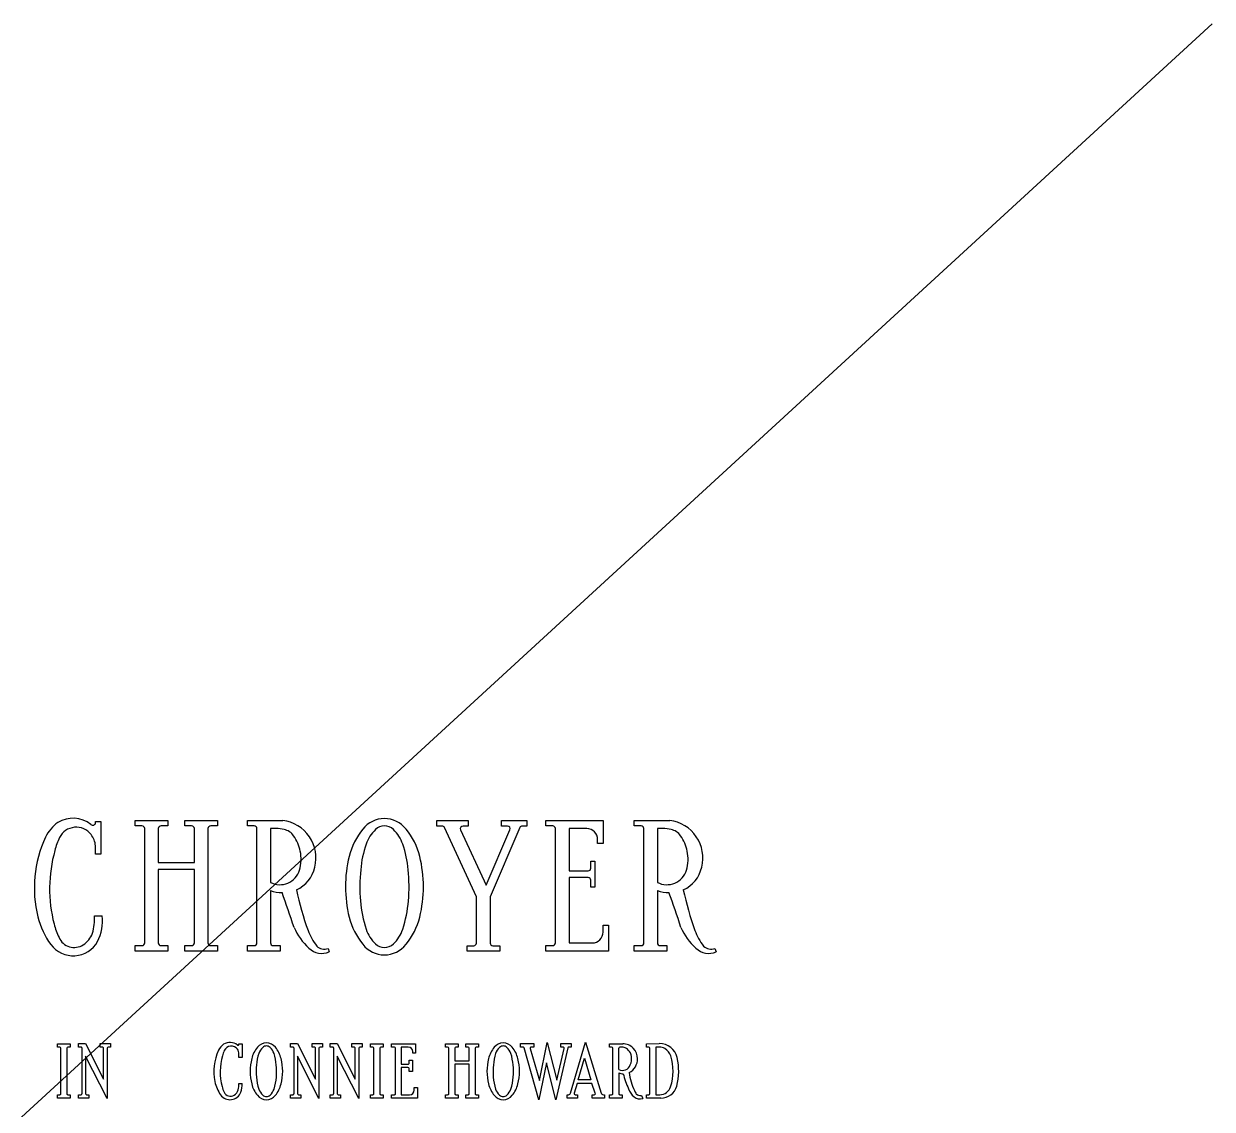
# Model space of a CAD drawing. Header units: metres. Extents: x -210 to 27, y -20 to 71.
# Drawn here: x -0.2 to 27.08, y 6.37 to 31.29 of the extents above; entities that cross this region are included whole.
import ezdxf

# ---------------------------------------------------------------- set-up
doc = ezdxf.new("R2010")
doc.units = ezdxf.units.M

msp = doc.modelspace()

# ---------------------------------------------------------------- linework, layer by layer
at = {"layer": 'MCD_Layer_0'}
for p, q in [((-25.743296, -17.223255), (27.084261, 31.29195)), ((1.4493, 12.9535), (1.4493, 12.9775)), ((1.4493, 12.9775), (1.5723, 12.9775)), ((1.5723, 12.9775), (1.5723, 12.2275)), ((2.36003, 13), (3.11003, 13)), ((2.36003, 12.874), (2.36003, 13)), ((2.51603, 12.874), (2.36003, 12.874)), ((2.98403, 12.874), (2.95403, 12.874)), ((3.11003, 12.874), (2.98403, 12.874)), ((3.11003, 13), (3.11003, 12.874)), ((3.50003, 12.874), (3.50003, 13)), ((3.50003, 13), (4.25003, 13)), ((3.65603, 12.874), (3.50003, 12.874)), ((4.12703, 12.874), (4.09403, 12.874)), ((4.25003, 12.874), (4.12703, 12.874)), ((4.25003, 13), (4.25003, 12.874)), ((4.936, 13), (5.749, 13)), ((4.936, 12.874), (4.936, 13)), ((5.092, 12.874), (4.936, 12.874)), ((9.287595, 12.871), (9.287595, 12.997)), ((9.287595, 12.997), (10.007595, 12.997)), ((9.404595, 12.871), (9.287595, 12.871)), ((10.193596, 11.248), (9.461595, 12.835)), ((10.007595, 12.871), (9.887595, 12.871)), ((10.007595, 12.997), (10.007595, 12.871)), ((11.186595, 12.835), (10.508595, 11.248)), ((10.772595, 12.997), (11.351595, 12.997)), ((10.772595, 12.871), (10.772595, 12.997)), ((10.904595, 12.871), (10.772595, 12.871)), ((11.351595, 12.871), (11.243595, 12.871)), ((11.351595, 12.997), (11.351595, 12.871)), ((11.788199, 13), (13.102199, 13)), ((11.788199, 12.874), (11.788199, 13)), ((11.944199, 12.874), (11.788199, 12.874)), ((13.102199, 13), (13.102199, 12.469)), ((13.818004, 13), (14.631004, 13)), ((13.818004, 12.874), (13.818004, 13)), ((13.974004, 12.874), (13.818004, 12.874)), ((2.57903, 10.189), (2.57903, 12.814)), ((2.89103, 12.814), (2.89103, 12.031)), ((3.71903, 12.031), (3.71903, 12.814)), ((4.03103, 12.814), (4.03103, 10.189)), ((5.155, 10.189), (5.155, 12.814)), ((5.467, 12.814), (5.467, 11.578)), ((5.593, 12.814), (5.467, 12.814)), ((9.830595, 12.784), (10.415595, 11.512)), ((10.415595, 11.512), (10.961595, 12.784)), ((12.007199, 10.189), (12.007199, 12.814)), ((12.319199, 12.814), (12.319199, 11.845)), ((12.727199, 12.814), (12.319199, 12.814)), ((12.976199, 12.469), (12.976199, 12.562)), ((14.037004, 10.189), (14.037004, 12.814)), ((14.349004, 12.814), (14.349004, 11.578)), ((14.475004, 12.814), (14.349004, 12.814)), ((1.4493, 12.2275), (1.4493, 12.4165)), ((13.102199, 12.469), (12.976199, 12.469)), ((1.5723, 12.2275), (1.4493, 12.2275)), ((2.89103, 12.031), (3.71903, 12.031)), ((12.820199, 12.064), (12.913199, 12.064)), ((12.820199, 11.905), (12.820199, 12.064)), ((12.913199, 12.064), (12.913199, 11.47)), ((2.89103, 11.875), (2.89103, 10.189)), ((3.71903, 11.875), (2.89103, 11.875)), ((3.71903, 10.189), (3.71903, 11.875)), ((12.319199, 11.845), (12.757199, 11.845)), ((12.319199, 11.689), (12.319199, 10.189)), ((12.757199, 11.689), (12.319199, 11.689)), ((12.820199, 11.47), (12.820199, 11.626)), ((12.913199, 11.47), (12.820199, 11.47)), ((5.467, 11.392), (5.467, 10.189)), ((10.193596, 10.183), (10.193596, 11.248)), ((10.508595, 11.248), (10.508595, 10.183)), ((14.349004, 11.392), (14.349004, 10.189)), ((1.4283, 10.8115), (1.6053, 10.8115)), ((13.102199, 10.594), (13.225199, 10.594)), ((13.102199, 10.438), (13.102199, 10.594)), ((13.225199, 10.594), (13.225199, 10)), ((2.36003, 10.126), (2.51603, 10.126)), ((2.36003, 10), (2.36003, 10.126)), ((2.95403, 10.126), (3.11003, 10.126)), ((3.11003, 10.126), (3.11003, 10)), ((3.50003, 10.126), (3.65603, 10.126)), ((3.50003, 10), (3.50003, 10.126)), ((4.09403, 10.126), (4.25003, 10.126)), ((4.25003, 10.126), (4.25003, 10)), ((4.936, 10.126), (5.092, 10.126)), ((4.936, 10), (4.936, 10.126)), ((5.53, 10.126), (5.686, 10.126)), ((5.686, 10.126), (5.686, 10)), ((9.977595, 10.123), (10.133595, 10.123)), ((9.977595, 10), (9.977595, 10.123)), ((10.568596, 10.123), (10.727595, 10.123)), ((10.727595, 10.123), (10.727595, 10)), ((11.788199, 10.126), (11.944199, 10.126)), ((11.788199, 10), (11.788199, 10.126)), ((12.319199, 10.189), (12.850199, 10.189)), ((13.818004, 10.126), (13.974004, 10.126)), ((13.818004, 10), (13.818004, 10.126)), ((14.412004, 10.126), (14.568004, 10.126)), ((14.568004, 10.126), (14.568004, 10)), ((3.11003, 10), (2.36003, 10)), ((4.25003, 10), (3.50003, 10)), ((5.686, 10), (4.936, 10)), ((6.787, 10.06), (6.814, 9.982)), ((10.727595, 10), (9.977595, 10)), ((13.225199, 10), (11.788199, 10)), ((14.568004, 10), (13.818004, 10)), ((15.669003, 10.06), (15.696004, 9.982)), ((0.576536, 7.875), (0.869036, 7.875)), ((0.576536, 7.796625), (0.576536, 7.875)), ((0.628661, 7.796625), (0.576536, 7.796625)), ((0.654911, 6.729375), (0.654911, 7.771625)), ((0.791286, 7.771625), (0.791286, 6.729375)), ((0.869036, 7.796625), (0.817536, 7.796625)), ((0.869036, 7.875), (0.869036, 7.796625)), ((1.062047, 7.877375), (1.219547, 7.877375)), ((1.062047, 7.797125), (1.062047, 7.877375)), ((1.114547, 7.797125), (1.062047, 7.797125)), ((1.140797, 6.730375), (1.140797, 7.770875)), ((1.219547, 7.877375), (1.635797, 7.057375)), ((1.557047, 7.877375), (1.792047, 7.877375)), ((1.557047, 7.797125), (1.557047, 7.877375)), ((1.609547, 7.797125), (1.557047, 7.797125)), ((1.635797, 7.057375), (1.635797, 7.770875)), ((1.713297, 7.770875), (1.713297, 6.614875)), ((1.792047, 7.797125), (1.739547, 7.797125)), ((1.792047, 7.877375), (1.792047, 7.797125)), ((4.739354, 7.863125), (4.739354, 7.873125)), ((4.739354, 7.873125), (4.816479, 7.873125)), ((4.739354, 7.560625), (4.739354, 7.639375)), ((4.816479, 7.873125), (4.816479, 7.560625)), ((5.92725, 7.877375), (6.08475, 7.877375)), ((5.92725, 7.797125), (5.92725, 7.877375)), ((5.97975, 7.797125), (5.92725, 7.797125)), ((6.006, 6.730375), (6.006, 7.770875)), ((6.08475, 7.877375), (6.501, 7.057375)), ((6.42225, 7.877375), (6.65725, 7.877375)), ((6.42225, 7.797125), (6.42225, 7.877375)), ((6.47475, 7.797125), (6.42225, 7.797125)), ((6.501, 7.057375), (6.501, 7.770875)), ((6.5785, 7.770875), (6.5785, 6.614875)), ((6.65725, 7.797125), (6.60475, 7.797125)), ((6.65725, 7.877375), (6.65725, 7.797125)), ((6.839047, 7.877375), (6.996547, 7.877375)), ((6.839047, 7.797125), (6.839047, 7.877375)), ((6.891547, 7.797125), (6.839047, 7.797125)), ((6.917797, 6.730375), (6.917797, 7.770875)), ((6.996547, 7.877375), (7.412797, 7.057375)), ((7.334047, 7.877375), (7.569047, 7.877375)), ((7.334047, 7.797125), (7.334047, 7.877375)), ((7.386547, 7.797125), (7.334047, 7.797125)), ((7.412797, 7.057375), (7.412797, 7.770875)), ((7.490297, 7.770875), (7.490297, 6.614875)), ((7.569047, 7.797125), (7.516547, 7.797125)), ((7.569047, 7.877375), (7.569047, 7.797125)), ((7.759939, 7.875), (8.052439, 7.875)), ((7.759939, 7.796625), (7.759939, 7.875)), ((7.812064, 7.796625), (7.759939, 7.796625)), ((7.838314, 6.729375), (7.838314, 7.771625)), ((7.974689, 7.771625), (7.974689, 6.729375)), ((8.052439, 7.796625), (8.000939, 7.796625)), ((8.052439, 7.875), (8.052439, 7.796625)), ((8.244631, 7.7975), (8.244631, 7.875)), ((8.244631, 7.875), (8.792131, 7.875)), ((8.309631, 7.7975), (8.244631, 7.7975)), ((8.335881, 6.729375), (8.335881, 7.7725)), ((8.629506, 7.7975), (8.465881, 7.7975)), ((8.465881, 7.7975), (8.465881, 7.404125)), ((8.733256, 7.65375), (8.733256, 7.6925)), ((8.792131, 7.65375), (8.733256, 7.65375)), ((8.792131, 7.875), (8.792131, 7.65375)), ((9.480467, 7.875), (9.772967, 7.875)), ((9.480467, 7.796625), (9.480467, 7.875)), ((9.532592, 7.796625), (9.480467, 7.796625)), ((9.558842, 6.729375), (9.558842, 7.771625)), ((9.695217, 7.771625), (9.695217, 7.484375)), ((9.772967, 7.796625), (9.721467, 7.796625)), ((9.772967, 7.875), (9.772967, 7.796625)), ((9.948842, 7.875), (10.241717, 7.875)), ((9.948842, 7.796625), (9.948842, 7.875)), ((10.001342, 7.796625), (9.948842, 7.796625)), ((10.027592, 7.484375), (10.027592, 7.771625)), ((10.163967, 7.771625), (10.163967, 6.729375)), ((10.241717, 7.796625), (10.190217, 7.796625)), ((10.241717, 7.875), (10.241717, 7.796625)), ((11.207253, 7.796875), (11.207253, 7.877375)), ((11.207253, 7.877375), (11.508003, 7.877375)), ((11.263003, 7.796875), (11.207253, 7.796875)), ((11.624253, 6.588625), (11.286753, 7.779375)), ((11.426753, 7.764375), (11.641753, 7.032375)), ((11.508003, 7.796875), (11.451753, 7.796875)), ((11.508003, 7.877375), (11.508003, 7.796875)), ((11.641753, 7.032375), (11.820503, 7.903625)), ((11.820503, 7.903625), (12.039253, 7.037375)), ((12.288003, 7.776875), (12.019253, 6.584875)), ((12.039253, 7.037375), (12.205502, 7.764375)), ((12.133003, 7.877375), (12.366753, 7.877375)), ((12.133003, 7.796875), (12.133003, 7.877375)), ((12.180503, 7.796875), (12.133003, 7.796875)), ((12.366753, 7.796875), (12.314253, 7.796875)), ((12.356153, 6.740625), (12.694903, 7.91125)), ((12.366753, 7.877375), (12.366753, 7.796875)), ((12.694903, 7.91125), (13.057403, 6.739375)), ((13.245523, 7.875), (13.550523, 7.87475)), ((13.245523, 7.796625), (13.245523, 7.875)), ((13.297648, 7.796625), (13.245523, 7.796625)), ((13.323898, 6.729375), (13.323898, 7.771625)), ((13.460273, 7.278875), (13.460273, 7.771625)), ((14.098777, 7.875), (14.391902, 7.87525)), ((14.098777, 7.796875), (14.098777, 7.875)), ((14.151277, 7.796875), (14.098777, 7.796875)), ((14.177527, 6.729375), (14.177527, 7.771875)), ((14.313027, 7.795375), (14.313027, 6.701625)), ((14.397152, 7.79525), (14.313027, 7.795375)), ((1.219547, 7.589875), (1.219547, 6.730375)), ((1.713297, 6.614875), (1.219547, 7.589875)), ((4.816479, 7.560625), (4.739354, 7.560625)), ((6.08475, 7.589875), (6.08475, 6.730375)), ((6.5785, 6.614875), (6.08475, 7.589875)), ((6.996547, 7.589875), (6.996547, 6.730375)), ((7.490297, 6.614875), (6.996547, 7.589875)), ((8.465881, 7.404125), (8.622256, 7.404125)), ((8.648506, 7.429125), (8.648506, 7.495375)), ((8.648506, 7.495375), (8.726631, 7.495375)), ((8.726631, 7.495375), (8.726631, 7.2375)), ((9.695217, 7.484375), (10.027592, 7.484375)), ((9.695217, 7.40625), (9.695217, 6.729375)), ((10.027592, 7.40625), (9.695217, 7.40625)), ((10.027592, 6.729375), (10.027592, 7.40625)), ((11.804253, 7.437375), (11.624253, 6.588625)), ((12.019253, 6.584875), (11.804253, 7.437375)), ((12.529903, 7.04125), (12.671153, 7.54)), ((12.671153, 7.54), (12.822403, 7.04125)), ((8.622256, 7.32875), (8.465881, 7.32875)), ((8.465881, 7.32875), (8.465881, 6.70375)), ((8.648506, 7.2375), (8.648506, 7.3025)), ((8.726631, 7.2375), (8.648506, 7.2375)), ((13.460273, 7.202), (13.460273, 6.729375)), ((4.739854, 6.957), (4.817479, 6.957)), ((8.764131, 6.8075), (8.764131, 6.8725)), ((8.764131, 6.8725), (8.843381, 6.8725)), ((8.843381, 6.8725), (8.843381, 6.625)), ((12.507403, 6.96375), (12.436153, 6.735625)), ((12.844903, 6.96375), (12.507403, 6.96375)), ((12.822403, 7.04125), (12.529903, 7.04125)), ((12.922403, 6.736875), (12.844903, 6.96375)), ((0.576536, 6.703125), (0.628661, 6.703125)), ((0.576536, 6.625), (0.576536, 6.703125)), ((0.869661, 6.625), (0.576536, 6.625)), ((0.817536, 6.703125), (0.869661, 6.703125)), ((0.869661, 6.703125), (0.869661, 6.625)), ((1.062047, 6.704125), (1.114547, 6.704125)), ((1.062047, 6.625), (1.062047, 6.704125)), ((1.296672, 6.625), (1.062047, 6.625)), ((1.244547, 6.704125), (1.296672, 6.704125)), ((1.296672, 6.704125), (1.296672, 6.625)), ((5.92725, 6.704125), (5.97975, 6.704125)), ((5.92725, 6.625), (5.92725, 6.704125)), ((6.161875, 6.625), (5.92725, 6.625)), ((6.10975, 6.704125), (6.161875, 6.704125)), ((6.161875, 6.704125), (6.161875, 6.625)), ((6.839047, 6.704125), (6.891547, 6.704125)), ((6.839047, 6.625), (6.839047, 6.704125)), ((7.073672, 6.625), (6.839047, 6.625)), ((7.021547, 6.704125), (7.073672, 6.704125)), ((7.073672, 6.704125), (7.073672, 6.625)), ((7.759939, 6.703125), (7.812064, 6.703125)), ((7.759939, 6.625), (7.759939, 6.703125)), ((8.053064, 6.625), (7.759939, 6.625)), ((8.000939, 6.703125), (8.053064, 6.703125)), ((8.053064, 6.703125), (8.053064, 6.625)), ((8.244631, 6.625), (8.244631, 6.703125)), ((8.244631, 6.703125), (8.309631, 6.703125)), ((8.843381, 6.625), (8.244631, 6.625)), ((8.465881, 6.70375), (8.659131, 6.70375)), ((9.480467, 6.703125), (9.532592, 6.703125)), ((9.480467, 6.625), (9.480467, 6.703125)), ((9.773592, 6.625), (9.480467, 6.625)), ((9.721467, 6.703125), (9.773592, 6.703125)), ((9.773592, 6.703125), (9.773592, 6.625)), ((9.949217, 6.703125), (10.001342, 6.703125)), ((9.949217, 6.625), (9.949217, 6.703125)), ((10.242342, 6.625), (9.949217, 6.625)), ((10.190217, 6.703125), (10.242342, 6.703125)), ((10.242342, 6.703125), (10.242342, 6.625)), ((12.274903, 6.703125), (12.306153, 6.703125)), ((12.274903, 6.625), (12.274903, 6.703125)), ((12.509903, 6.625), (12.274903, 6.625)), ((12.461153, 6.703125), (12.509903, 6.703125)), ((12.509903, 6.703125), (12.509903, 6.625)), ((12.847403, 6.625), (12.847403, 6.703125)), ((12.847403, 6.703125), (12.897403, 6.703125)), ((13.134903, 6.625), (12.847403, 6.625)), ((13.107403, 6.703125), (13.134903, 6.703125)), ((13.134903, 6.703125), (13.134903, 6.625)), ((13.245523, 6.703125), (13.297648, 6.703125)), ((13.245523, 6.625), (13.245523, 6.703125)), ((13.538648, 6.625), (13.245523, 6.625)), ((13.486523, 6.703125), (13.538648, 6.703125)), ((13.538648, 6.703125), (13.538648, 6.625)), ((13.979773, 6.68825), (14.014273, 6.6175)), ((14.098777, 6.625), (14.098777, 6.703125)), ((14.098777, 6.703125), (14.151277, 6.703125)), ((14.423777, 6.625), (14.098777, 6.625)), ((14.313027, 6.701625), (14.403402, 6.701625))]:
    msp.add_line(p, q, dxfattribs=at)
for centre, radius, start, end in [((1.151764, 12.189096), 0.951417, 126.540416, 153.379901), ((0.93108, 12.389691), 0.661395, 51.666626, 121.520443), ((1.006626, 12.414807), 0.430194, 37.635618, 153.419488), ((1.385728, 12.953973), 0.063574, 225.666916, 359.573218), ((2.51753, 12.8125), 0.061518, 1.397251, 91.39703), ((2.95253, 12.8125), 0.061519, 88.603081, 178.602679), ((3.65753, 12.8125), 0.061519, 1.397321, 91.396919), ((4.09253, 12.8125), 0.061518, 88.603019, 178.602822), ((5.0935, 12.8125), 0.061518, 1.397354, 91.397138), ((5.640243, 12.137834), 0.868998, 345.829766, 82.810443), ((8.087815, 12.407692), 0.637334, 90.513828, 141.779966), ((8.085099, 12.580001), 0.297014, 90.57854, 134.181543), ((8.076385, 12.407692), 0.637334, 38.220007, 89.486183), ((8.079101, 12.580002), 0.297013, 45.818386, 89.421495), ((9.405495, 12.809299), 0.061707, 24.613448, 90.835398), ((9.883634, 12.811423), 0.059708, 86.1955, 207.340959), ((10.908557, 12.811423), 0.059708, 332.658789, 93.804588), ((11.242696, 12.809299), 0.061707, 89.164762, 155.386554), ((11.945698, 12.8125), 0.061518, 1.39725, 91.39699), ((13.975504, 12.8125), 0.061518, 1.397354, 91.397138), ((14.522247, 12.137834), 0.868998, 345.829766, 82.810443), ((2.815469, 11.451525), 2.770587, 155.160215, 193.924557), ((2.000742, 11.951937), 1.526664, 154.578282, 166.493435), ((0.968606, 12.379073), 0.48215, 4.452, 38.239476), ((5.570683, 11.782112), 1.032129, 78.355845, 88.761018), ((5.711292, 12.455496), 0.344228, 33.6021, 78.656218), ((5.216177, 12.094634), 0.956688, 12.273202, 35.1927), ((8.840928, 11.779459), 1.617923, 140.801546, 165.849211), ((8.450232, 12.187773), 0.832847, 133.389854, 161.139767), ((7.713975, 12.187777), 0.832839, 18.860113, 46.610309), ((7.323272, 11.779458), 1.617923, 14.150814, 39.198481), ((12.719932, 12.557802), 0.256301, 0.938417, 88.375444), ((14.452686, 11.782112), 1.032129, 78.355845, 88.761018), ((14.593296, 12.455496), 0.344228, 33.6021, 78.656218), ((14.098181, 12.094634), 0.956688, 12.273202, 35.1927), ((3.637468, 11.432658), 3.241726, 164.325167, 194.450614), ((5.243685, 12.115917), 0.925405, 343.945861, 11.347607), ((9.904587, 11.675106), 2.374891, 160.777737, 175.324229), ((6.259548, 11.675091), 2.374956, 4.676006, 19.222094), ((14.125689, 12.115917), 0.925405, 343.945861, 11.347607), ((10.079127, 11.481887), 2.891333, 166.129923, 180.116654), ((6.085097, 11.48189), 2.891309, 359.883287, 13.870135), ((5.683948, 11.99308), 0.468357, 242.405497, 343.492358), ((5.755017, 12.086859), 0.745543, 294.230983, 347.469), ((11.659931, 11.467171), 4.14184, 174.436746, 184.364112), ((4.504274, 11.467173), 4.141835, 355.635854, 5.563231), ((12.758699, 11.9065), 0.061518, 268.6028, 358.60279), ((14.565952, 11.99308), 0.468357, 242.405497, 343.492358), ((14.637021, 12.086859), 0.745543, 294.230983, 347.469), ((10.121663, 11.478246), 2.933864, 180.043872, 193.768264), ((6.042562, 11.478243), 2.933839, 346.231677, 359.956187), ((12.753448, 11.62225), 0.066855, 3.2156, 86.784319), ((5.706728, 11.960508), 0.616986, 247.135856, 272.25456), ((-30.820949, -1.740121), 38.823179, 18.447323, 19.695315), ((13.21309, 12.957017), 7.318124, 192.228167, 199.809078), ((14.588732, 11.960508), 0.616986, 247.135856, 272.25456), ((-21.938945, -1.740121), 38.823179, 18.447323, 19.695315), ((22.095093, 12.957017), 7.318124, 192.228167, 199.809078), ((10.785054, 11.473108), 3.270755, 185.634128, 197.290245), ((5.379146, 11.473108), 3.270755, 342.709755, 354.365872), ((1.926875, 11.239561), 1.857115, 194.174437, 215.877159), ((-0.002686, 10.778499), 1.431367, 345.060759, 1.32112), ((0.491479, 10.709673), 1.118466, 334.064441, 5.223569), ((8.853284, 11.186687), 1.632647, 194.424047, 219.145938), ((7.310916, 11.186687), 1.632648, 320.854035, 345.575927), ((1.829815, 10.93699), 1.367875, 193.24022, 207.117034), ((0.896516, 10.5819), 0.513584, 301.81945, 340.386163), ((7.215655, 11.051301), 1.310216, 202.741737, 228.606192), ((7.54205, 10.911492), 1.289457, 199.691625, 218.068995), ((8.445487, 10.767177), 0.827373, 198.766608, 226.703827), ((7.713967, 10.770228), 0.832849, 313.389832, 341.139691), ((12.851266, 10.439937), 0.25094, 269.756209, 359.557646), ((16.097659, 11.051301), 1.310216, 202.741737, 228.606192), ((16.424054, 10.911492), 1.289457, 199.691625, 218.068995), ((0.936995, 10.538132), 0.644075, 216.924065, 330.451559), ((0.96037, 10.462633), 0.378673, 203.193024, 303.124579), ((2.51753, 10.1875), 0.061518, 268.602777, 1.397193), ((2.95253, 10.1875), 0.061518, 178.602875, 271.397115), ((3.65753, 10.1875), 0.061518, 268.602885, 1.397125), ((4.09253, 10.1875), 0.061518, 178.602736, 271.397172), ((5.0935, 10.1875), 0.061518, 268.602858, 1.397142), ((5.5285, 10.1875), 0.061518, 178.602855, 271.396982), ((6.699158, 10.28285), 0.239537, 224.017607, 291.513144), ((8.087517, 10.549702), 0.636725, 218.193854, 269.51252), ((8.0851, 10.378001), 0.297016, 225.818543, 269.421202), ((8.0791, 10.378), 0.297015, 270.578763, 314.181527), ((8.076386, 10.550307), 0.637333, 270.513726, 321.779917), ((10.132096, 10.1845), 0.061518, 271.39689, 358.60294), ((10.570094, 10.184499), 0.061517, 181.396469, 268.603873), ((11.945699, 10.1875), 0.061518, 268.602817, 1.397193), ((13.975504, 10.1875), 0.061518, 268.602858, 1.397142), ((14.410504, 10.1875), 0.061518, 178.602855, 271.396982), ((15.581162, 10.28285), 0.239537, 224.017607, 291.513144), ((6.646592, 10.374491), 0.426702, 225.835458, 293.099506), ((15.528596, 10.374491), 0.426702, 225.835458, 293.099506), ((0.629286, 7.771), 0.025633, 1.397424, 91.396987), ((0.816911, 7.771), 0.025633, 88.603013, 178.602576), ((1.115172, 7.7715), 0.025633, 358.602926, 91.396993), ((1.610172, 7.7715), 0.025633, 358.602996, 91.397004), ((1.741109, 7.769312), 0.027857, 93.215743, 176.784257), ((5.313874, 7.23828), 1.148814, 155.084697, 191.773362), ((4.626378, 7.544626), 0.39642, 126.540337, 153.380067), ((4.980121, 7.445808), 0.63611, 154.578309, 166.493475), ((4.534429, 7.628203), 0.275582, 51.666835, 121.520285), ((4.565906, 7.63867), 0.179247, 37.635523, 153.419562), ((4.717453, 7.862636), 0.021906, 236.472512, 1.278304), ((4.562053, 7.646956), 0.177463, 357.551653, 34.756256), ((5.688007, 7.366442), 0.674133, 140.801534, 165.849269), ((6.276719, 7.301254), 1.134422, 162.162405, 175.639799), ((5.374264, 7.628136), 0.26564, 90.79453, 141.775205), ((5.525218, 7.536572), 0.347019, 133.389786, 161.139748), ((5.37308, 7.7), 0.123756, 90.578709, 134.181649), ((5.37159, 7.63257), 0.261182, 37.758344, 90.221383), ((5.37058, 7.7), 0.123756, 45.818386, 89.421273), ((5.218443, 7.536572), 0.347019, 18.860253, 46.610181), ((4.375227, 7.277408), 1.229044, 5.139181, 17.586118), ((5.055652, 7.366442), 0.674135, 14.150753, 39.198424), ((5.980375, 7.7715), 0.025633, 358.602926, 91.396993), ((6.475375, 7.7715), 0.025633, 358.602996, 91.397004), ((6.606313, 7.769312), 0.027857, 93.215743, 176.784257), ((6.892172, 7.7715), 0.025633, 358.602926, 91.396993), ((7.387172, 7.7715), 0.025633, 358.602996, 91.397004), ((7.51811, 7.769312), 0.027857, 93.215743, 176.784257), ((7.812689, 7.771), 0.025633, 1.397424, 91.396987), ((8.000314, 7.771), 0.025633, 88.603013, 178.602576), ((8.310256, 7.771875), 0.025633, 1.397424, 91.396987), ((8.626479, 7.690751), 0.106792, 0.938382, 88.375458), ((9.533217, 7.771), 0.025633, 1.397495, 91.396916), ((9.720842, 7.771), 0.025633, 88.603013, 178.602576), ((10.001967, 7.771), 0.025633, 1.397495, 91.396916), ((10.189592, 7.771), 0.025633, 88.602862, 178.602646), ((11.125408, 7.366442), 0.674133, 140.801534, 165.849269), ((11.71412, 7.301254), 1.134422, 162.162405, 175.639799), ((10.811665, 7.628136), 0.26564, 90.79453, 141.775205), ((10.962619, 7.536572), 0.347019, 133.389786, 161.139748), ((10.810481, 7.7), 0.123756, 90.578709, 134.181649), ((10.80899, 7.63257), 0.261182, 37.758344, 90.221383), ((10.807981, 7.7), 0.123756, 45.818386, 89.421273), ((10.655843, 7.536572), 0.347019, 18.860253, 46.610181), ((9.812628, 7.277408), 1.229044, 5.139181, 17.586118), ((10.493053, 7.366442), 0.674135, 14.150753, 39.198424), ((11.263084, 7.77212), 0.024756, 17.042677, 90.188607), ((11.450489, 7.771981), 0.024926, 87.095063, 197.767855), ((12.181766, 7.771981), 0.024926, 342.232145, 92.904937), ((12.313386, 7.770786), 0.026103, 88.096664, 166.511428), ((13.298273, 7.771), 0.025633, 1.397495, 91.396916), ((13.485898, 7.771), 0.025633, 88.603013, 178.602576), ((13.506221, 7.442816), 0.354357, 77.482628, 93.186619), ((13.546859, 7.533361), 0.341409, 43.587729, 89.38504), ((13.544129, 7.617146), 0.175956, 39.629699, 77.229803), ((13.503997, 7.551881), 0.249715, 6.667634, 45.299134), ((13.5397, 7.524097), 0.352985, 0.836433, 43.875706), ((14.14963, 7.768864), 0.02806, 6.161092, 86.633319), ((14.398282, 7.461629), 0.413671, 13.044896, 90.883659), ((14.404324, 7.579667), 0.215702, 57.953501, 91.905375), ((14.34498, 7.481322), 0.330555, 19.65389, 58.279581), ((5.66209, 7.229441), 1.350719, 164.325155, 194.450623), ((6.420096, 7.204786), 1.423701, 166.743752, 178.582696), ((6.878964, 7.223215), 1.741152, 174.585862, 183.89309), ((3.639423, 7.228895), 1.966315, 356.387485, 4.626575), ((4.323561, 7.204785), 1.423705, 1.417328, 13.256238), ((8.622881, 7.42975), 0.025633, 268.602796, 358.602963), ((11.857496, 7.204786), 1.423701, 166.743752, 178.582696), ((12.316365, 7.223215), 1.741152, 174.585862, 183.89309), ((9.076823, 7.228895), 1.966315, 356.387485, 4.626575), ((9.760962, 7.204785), 1.423705, 1.417328, 13.256238), ((13.543158, 7.45627), 0.195803, 244.956354, 338.85098), ((13.540704, 7.524845), 0.351971, 297.00494, 0.717114), ((13.375725, 7.532076), 0.379449, 337.296818, 7.388969), ((13.496329, 7.246789), 1.21037, 342.713389, 16.596187), ((13.485691, 7.248004), 1.350931, 345.154392, 13.13509), ((6.45136, 7.280661), 1.455098, 181.601279, 193.134822), ((6.498062, 7.238795), 1.362815, 185.634126, 197.29024), ((4.245601, 7.238795), 1.362813, 342.709749, 354.365878), ((4.292296, 7.280662), 1.455103, 346.865188, 358.398697), ((8.620694, 7.300937), 0.027856, 3.2156, 86.784319), ((11.888761, 7.280661), 1.455098, 181.601279, 193.134822), ((11.935462, 7.238795), 1.362815, 185.634126, 197.29024), ((9.683002, 7.238795), 1.362813, 342.709749, 354.365878), ((9.729697, 7.280662), 1.455103, 346.865188, 358.398697), ((13.557258, 7.469172), 0.284231, 250.048816, 271.162177), ((15.795823, 7.771994), 2.30867, 194.729516, 203.802462), ((15.048981, 7.383934), 1.35947, 187.297586, 205.507788), ((5.016195, 7.178567), 0.845216, 191.928056, 214.661076), ((4.98568, 7.051129), 0.651222, 194.109641, 206.247604), ((4.206326, 6.949625), 0.533579, 345.746404, 0.791997), ((4.297267, 6.940157), 0.520485, 339.836975, 1.854396), ((5.693156, 7.119452), 0.680268, 194.424025, 219.14597), ((5.525217, 6.945927), 0.347019, 198.860234, 226.610228), ((5.218443, 6.945928), 0.347019, 313.389806, 341.139765), ((5.050503, 7.119453), 0.68027, 320.854073, 345.575952), ((11.130556, 7.119452), 0.680268, 194.424025, 219.14597), ((10.962618, 6.945927), 0.347019, 198.860234, 226.610228), ((10.655844, 6.945928), 0.347019, 313.389806, 341.139765), ((10.487904, 7.119453), 0.68027, 320.854073, 345.575952), ((14.14845, 7.0178), 0.497675, 200.901285, 227.351178), ((14.397731, 6.968592), 0.267027, 271.216967, 342.236537), ((14.432782, 6.995703), 0.370812, 268.608459, 345.34293), ((0.629286, 6.72875), 0.025633, 268.602799, 1.397201), ((0.816911, 6.72875), 0.025633, 178.602799, 271.397201), ((1.115172, 6.72975), 0.025633, 268.602799, 1.397201), ((1.245172, 6.72975), 0.025633, 178.602799, 268.602833), ((4.536491, 6.854454), 0.266388, 216.00008, 339.405111), ((4.546633, 6.825264), 0.157781, 203.193067, 303.124518), ((4.531652, 6.861805), 0.19671, 300.962388, 347.20779), ((5.374211, 6.854294), 0.265555, 218.220007, 269.486314), ((5.373057, 6.782465), 0.123715, 225.814912, 270.010752), ((5.371596, 6.849922), 0.261172, 270.051429, 322.242245), ((5.370505, 6.782613), 0.123889, 271.190967, 314.170147), ((5.980375, 6.72975), 0.025633, 268.602799, 1.397201), ((6.110375, 6.72975), 0.025633, 178.602799, 268.602833), ((6.892172, 6.72975), 0.025633, 268.602799, 1.397201), ((7.022172, 6.72975), 0.025633, 178.602799, 268.602833), ((7.812689, 6.72875), 0.025633, 268.602799, 1.397201), ((8.000314, 6.72875), 0.025633, 178.602799, 271.397201), ((8.310256, 6.72875), 0.025633, 268.602799, 1.397201), ((8.659576, 6.808307), 0.104558, 269.756155, 359.55768), ((9.533217, 6.72875), 0.025633, 268.602868, 1.397132), ((9.720842, 6.72875), 0.025633, 178.602799, 271.397201), ((10.001967, 6.72875), 0.025633, 268.602868, 1.397132), ((10.189592, 6.72875), 0.025633, 178.602732, 271.397349), ((10.811612, 6.854294), 0.265555, 218.220007, 269.486314), ((10.810458, 6.782465), 0.123715, 225.814912, 270.010752), ((10.808997, 6.849922), 0.261172, 270.051429, 322.242245), ((10.807906, 6.782613), 0.123889, 271.190967, 314.170147), ((12.307126, 6.75391), 0.050794, 268.901502, 344.838294), ((12.461856, 6.729531), 0.026416, 166.662424, 268.474747), ((12.898446, 6.728487), 0.025383, 267.644957, 19.297293), ((13.106704, 6.754769), 0.051648, 197.340356, 270.775451), ((13.298273, 6.72875), 0.025633, 268.602868, 1.397132), ((13.485898, 6.72875), 0.025633, 178.602799, 271.397201), ((13.942884, 6.813095), 0.208215, 230.795342, 290.051241), ((14.17606, 6.946826), 0.383852, 202.731576, 215.394077), ((13.949587, 6.796864), 0.112731, 219.935205, 285.531664), ((14.149715, 6.730937), 0.027856, 273.215474, 356.784526)]:
    msp.add_arc(centre, radius, start, end, dxfattribs=at)

doc.saveas('drawing.dxf')
